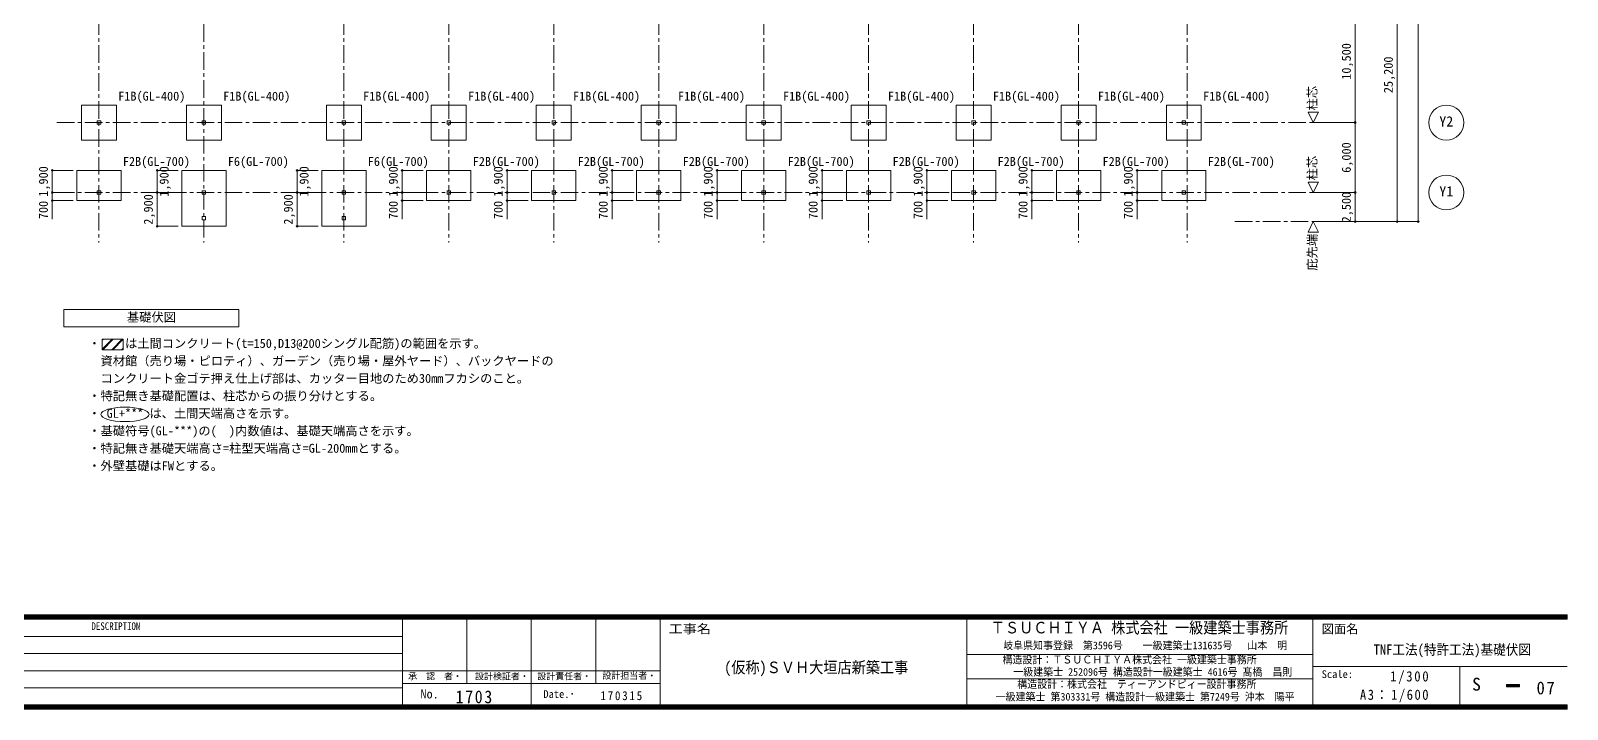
# Model space of a CAD drawing. Units: millimetres at full size, sheet at 1:300. Extents: x -272537 to 274500, y -185098 to 187500.
# Drawn here: x 142749 to 274500, y 21302 to 79524 of the extents above; entities that cross this region are included whole.
import ezdxf
from ezdxf.enums import TextEntityAlignment as Align

# ---------------------------------------------------------------- set-up
doc = ezdxf.new("R2010")
doc.units = ezdxf.units.MM
doc.header["$LTSCALE"] = 300
doc.header["$PDMODE"] = 32
doc.header["$PDSIZE"] = 150
doc.linetypes.add('CHAIN1', pattern=[8, 5, -1, 1, -1])
for name, color, linetype, lineweight in [('0-0_基準線', 7, 'Continuous', 9), ('0-1_躯体', 2, 'Continuous', 9), ('0-6_文字', 2, 'Continuous', 5), ('0-7_寸法', 2, 'Continuous', 5), ('0-A_給水設備', 7, 'Continuous', 9), ('0-F_', 4, 'CHAIN1', 5), ('8-7_寸法', 4, 'Continuous', 5), ('F-0_枠', 7, 'Continuous', 9)]:
    doc.layers.add(name, color=color, linetype=linetype, lineweight=lineweight)
doc.layers.add('F-1_', color=3, linetype='Continuous')
doc.layers.add('F-C_図名', color=3, linetype='Continuous')
doc.styles.add('ＭＳ ゴシック', font='')
doc.styles.get('ＭＳ ゴシック').set_extended_font_data('MS Gothic')

# ---------------------------------------------------------------- blocks, each defined once
blk = doc.blocks.new('12')
at = {"layer": '0-7_寸法', "color": 7, "lineweight": 9}
blk.add_lwpolyline([(187.5, 450), (-712.5, 0), (187.5, -450)], close=True, dxfattribs=at)

msp = doc.modelspace()

# ---------------------------------------------------------------- linework, layer by layer
at = {"layer": '0-0_基準線'}
for points in [[(148446.9, 71793.3), (148746.9, 71793.3), (148746.9, 71493.3), (148446.9, 71493.3)], [(157446.9, 71793.3), (157746.9, 71793.3), (157746.9, 71493.3), (157446.9, 71493.3)], [(169446.9, 71793.3), (169746.9, 71793.3), (169746.9, 71493.3), (169446.9, 71493.3)], [(178446.9, 71793.3), (178746.9, 71793.3), (178746.9, 71493.3), (178446.9, 71493.3)], [(187446.9, 71793.3), (187746.9, 71793.3), (187746.9, 71493.3), (187446.9, 71493.3)], [(196446.9, 71793.3), (196746.9, 71793.3), (196746.9, 71493.3), (196446.9, 71493.3)], [(205446.9, 71793.3), (205746.9, 71793.3), (205746.9, 71493.3), (205446.9, 71493.3)], [(214446.9, 71793.3), (214746.9, 71793.3), (214746.9, 71493.3), (214446.9, 71493.3)], [(223446.9, 71793.3), (223746.9, 71793.3), (223746.9, 71493.3), (223446.9, 71493.3)], [(232446.9, 71793.3), (232746.9, 71793.3), (232746.9, 71493.3), (232446.9, 71493.3)], [(241471.9, 71793.3), (241771.9, 71793.3), (241771.9, 71493.3), (241471.9, 71493.3)], [(148446.9, 65793.3), (148746.9, 65793.3), (148746.9, 65493.3), (148446.9, 65493.3)], [(157446.9, 65793.3), (157746.9, 65793.3), (157746.9, 65493.3), (157446.9, 65493.3)], [(169446.9, 65793.3), (169746.9, 65793.3), (169746.9, 65493.3), (169446.9, 65493.3)], [(178446.9, 65793.3), (178746.9, 65793.3), (178746.9, 65493.3), (178446.9, 65493.3)], [(187446.9, 65793.3), (187746.9, 65793.3), (187746.9, 65493.3), (187446.9, 65493.3)], [(196446.9, 65793.3), (196746.9, 65793.3), (196746.9, 65493.3), (196446.9, 65493.3)], [(205446.9, 65793.3), (205746.9, 65793.3), (205746.9, 65493.3), (205446.9, 65493.3)], [(214446.9, 65793.3), (214746.9, 65793.3), (214746.9, 65493.3), (214446.9, 65493.3)], [(223446.9, 65793.3), (223746.9, 65793.3), (223746.9, 65493.3), (223446.9, 65493.3)], [(232446.9, 65793.3), (232746.9, 65793.3), (232746.9, 65493.3), (232446.9, 65493.3)], [(241471.9, 65793.3), (241771.9, 65793.3), (241771.9, 65493.3), (241471.9, 65493.3)], [(157446.9, 63593.3), (157746.9, 63593.3), (157746.9, 63293.3), (157446.9, 63293.3)], [(169446.9, 63593.3), (169746.9, 63593.3), (169746.9, 63293.3), (169446.9, 63293.3)]]:
    msp.add_lwpolyline(points, close=True, dxfattribs=at)
at = {"layer": '0-1_躯体', "lineweight": 18}
for p, q in [((147096.9, 73143.3), (147096.9, 70143.3)), ((150096.9, 73143.3), (147096.9, 73143.3)), ((150096.9, 70143.3), (150096.9, 73143.3)), ((156096.9, 73143.3), (156096.9, 70143.3)), ((159096.9, 73143.3), (156096.9, 73143.3)), ((159096.9, 70143.3), (159096.9, 73143.3)), ((168096.9, 73143.3), (168096.9, 70143.3)), ((171096.9, 73143.3), (168096.9, 73143.3)), ((171096.9, 70143.3), (171096.9, 73143.3)), ((177096.9, 73143.3), (177096.9, 70143.3)), ((180096.9, 73143.3), (177096.9, 73143.3)), ((180096.9, 70143.3), (180096.9, 73143.3)), ((186096.9, 73143.3), (186096.9, 70143.3)), ((189096.9, 73143.3), (186096.9, 73143.3)), ((189096.9, 70143.3), (189096.9, 73143.3)), ((195096.9, 73143.3), (195096.9, 70143.3)), ((198096.9, 73143.3), (195096.9, 73143.3)), ((198096.9, 70143.3), (198096.9, 73143.3)), ((204096.9, 73143.3), (204096.9, 70143.3)), ((207096.9, 73143.3), (204096.9, 73143.3)), ((207096.9, 70143.3), (207096.9, 73143.3)), ((213096.9, 73143.3), (213096.9, 70143.3)), ((216096.9, 73143.3), (213096.9, 73143.3)), ((216096.9, 70143.3), (216096.9, 73143.3)), ((222096.9, 73143.3), (222096.9, 70143.3)), ((225096.9, 73143.3), (222096.9, 73143.3)), ((225096.9, 70143.3), (225096.9, 73143.3)), ((231096.9, 73143.3), (231096.9, 70143.3)), ((234096.9, 73143.3), (231096.9, 73143.3)), ((234096.9, 70143.3), (234096.9, 73143.3)), ((240121.9, 73143.3), (240121.9, 70143.3)), ((243121.9, 73143.3), (240121.9, 73143.3)), ((243121.9, 70143.3), (243121.9, 73143.3)), ((147096.9, 70143.3), (150096.9, 70143.3)), ((156096.9, 70143.3), (159096.9, 70143.3)), ((168096.9, 70143.3), (171096.9, 70143.3)), ((177096.9, 70143.3), (180096.9, 70143.3)), ((186096.9, 70143.3), (189096.9, 70143.3)), ((195096.9, 70143.3), (198096.9, 70143.3)), ((204096.9, 70143.3), (207096.9, 70143.3)), ((213096.9, 70143.3), (216096.9, 70143.3)), ((222096.9, 70143.3), (225096.9, 70143.3)), ((231096.9, 70143.3), (234096.9, 70143.3)), ((240121.9, 70143.3), (243121.9, 70143.3)), ((146696.9, 64943.3), (146696.9, 67543.3)), ((150496.9, 67543.3), (146696.9, 67543.3)), ((150496.9, 64943.3), (150496.9, 67543.3)), ((159496.9, 67543.3), (159496.9, 62743.3)), ((171496.9, 67543.3), (171496.9, 62743.3)), ((176696.9, 64943.3), (176696.9, 67543.3)), ((180496.9, 67543.3), (176696.9, 67543.3)), ((180496.9, 64943.3), (180496.9, 67543.3)), ((185696.9, 64943.3), (185696.9, 67543.3)), ((189496.9, 67543.3), (185696.9, 67543.3)), ((189496.9, 64943.3), (189496.9, 67543.3)), ((194696.9, 64943.3), (194696.9, 67543.3)), ((198496.9, 67543.3), (194696.9, 67543.3)), ((198496.9, 64943.3), (198496.9, 67543.3)), ((203696.9, 64943.3), (203696.9, 67543.3)), ((207496.9, 67543.3), (203696.9, 67543.3)), ((207496.9, 64943.3), (207496.9, 67543.3)), ((212696.9, 64943.3), (212696.9, 67543.3)), ((216496.9, 67543.3), (212696.9, 67543.3)), ((216496.9, 64943.3), (216496.9, 67543.3)), ((221696.9, 64943.3), (221696.9, 67543.3)), ((225496.9, 67543.3), (221696.9, 67543.3)), ((225496.9, 64943.3), (225496.9, 67543.3)), ((230696.9, 64943.3), (230696.9, 67543.3)), ((234496.9, 67543.3), (230696.9, 67543.3)), ((234496.9, 64943.3), (234496.9, 67543.3)), ((239721.9, 64943.3), (239721.9, 67543.3)), ((243521.9, 67543.3), (239721.9, 67543.3)), ((243521.9, 64943.3), (243521.9, 67543.3)), ((146696.9, 64943.3), (150496.9, 64943.3)), ((176696.9, 64943.3), (180496.9, 64943.3)), ((185696.9, 64943.3), (189496.9, 64943.3)), ((194696.9, 64943.3), (198496.9, 64943.3)), ((203696.9, 64943.3), (207496.9, 64943.3)), ((212696.9, 64943.3), (216496.9, 64943.3)), ((221696.9, 64943.3), (225496.9, 64943.3)), ((230696.9, 64943.3), (234496.9, 64943.3)), ((239721.9, 64943.3), (243521.9, 64943.3)), ((167696.9, 62743.3), (171496.9, 62743.3))]:
    msp.add_line(p, q, dxfattribs=at)
for points in [[(159496.9, 67543.3), (155696.9, 67543.3), (155696.9, 62743.3), (159496.9, 62743.3)], [(171496.9, 67543.3), (167696.9, 67543.3), (167696.9, 62743.3)]]:
    msp.add_lwpolyline(points, dxfattribs=at)
at = {"layer": '0-6_文字', "color": 4}
for p, q in [((144596.9, 67543.3), (146396.9, 67543.3)), ((144596.9, 67543.3), (144596.9, 65643.3)), ((153596.9, 67543.3), (155396.9, 67543.3)), ((153596.9, 67543.3), (153596.9, 65643.3)), ((165596.9, 67543.3), (167396.9, 67543.3)), ((165596.9, 67543.3), (165596.9, 65643.3)), ((174596.9, 67543.3), (176396.9, 67543.3)), ((174596.9, 67543.3), (174596.9, 65643.3)), ((183596.9, 67543.3), (185396.9, 67543.3)), ((183596.9, 67543.3), (183596.9, 65643.3)), ((192596.9, 67543.3), (194396.9, 67543.3)), ((192596.9, 67543.3), (192596.9, 65643.3)), ((201596.9, 67543.3), (203396.9, 67543.3)), ((201596.9, 67543.3), (201596.9, 65643.3)), ((210596.9, 67543.3), (212396.9, 67543.3)), ((210596.9, 67543.3), (210596.9, 65643.3)), ((219596.9, 67543.3), (221396.9, 67543.3)), ((219596.9, 67543.3), (219596.9, 65643.3)), ((228596.9, 67543.3), (230396.9, 67543.3)), ((228596.9, 67543.3), (228596.9, 65643.3)), ((237621.9, 67543.3), (239421.9, 67543.3)), ((237621.9, 67543.3), (237621.9, 65643.3)), ((144596.9, 65643.3), (146396.9, 65643.3)), ((144596.9, 65643.3), (144596.9, 64943.3)), ((144596.9, 64943.3), (146396.9, 64943.3)), ((144596.9, 64943.3), (144596.9, 63343.3)), ((153596.9, 65643.3), (155396.9, 65643.3)), ((153596.9, 65643.3), (153596.9, 62743.3)), ((165596.9, 65643.3), (167396.9, 65643.3)), ((165596.9, 65643.3), (165596.9, 62743.3)), ((174596.9, 65643.3), (176396.9, 65643.3)), ((174596.9, 65643.3), (174596.9, 64943.3)), ((174596.9, 64943.3), (176396.9, 64943.3)), ((174596.9, 64943.3), (174596.9, 63343.3)), ((183596.9, 65643.3), (185396.9, 65643.3)), ((183596.9, 65643.3), (183596.9, 64943.3)), ((183596.9, 64943.3), (185396.9, 64943.3)), ((183596.9, 64943.3), (183596.9, 63343.3)), ((192596.9, 65643.3), (194396.9, 65643.3)), ((192596.9, 65643.3), (192596.9, 64943.3)), ((192596.9, 64943.3), (194396.9, 64943.3)), ((192596.9, 64943.3), (192596.9, 63343.3)), ((201596.9, 65643.3), (203396.9, 65643.3)), ((201596.9, 65643.3), (201596.9, 64943.3)), ((201596.9, 64943.3), (203396.9, 64943.3)), ((201596.9, 64943.3), (201596.9, 63343.3)), ((210596.9, 65643.3), (212396.9, 65643.3)), ((210596.9, 65643.3), (210596.9, 64943.3)), ((210596.9, 64943.3), (212396.9, 64943.3)), ((210596.9, 64943.3), (210596.9, 63343.3)), ((219596.9, 65643.3), (221396.9, 65643.3)), ((219596.9, 65643.3), (219596.9, 64943.3)), ((219596.9, 64943.3), (221396.9, 64943.3)), ((219596.9, 64943.3), (219596.9, 63343.3)), ((228596.9, 65643.3), (230396.9, 65643.3)), ((228596.9, 65643.3), (228596.9, 64943.3)), ((228596.9, 64943.3), (230396.9, 64943.3)), ((228596.9, 64943.3), (228596.9, 63343.3)), ((237621.9, 65643.3), (239421.9, 65643.3)), ((237621.9, 65643.3), (237621.9, 64943.3)), ((237621.9, 64943.3), (239421.9, 64943.3)), ((237621.9, 64943.3), (237621.9, 63343.3)), ((153596.9, 62743.3), (155396.9, 62743.3)), ((165596.9, 62743.3), (167396.9, 62743.3))]:
    msp.add_line(p, q, dxfattribs=at)
at = {"layer": '0-6_文字'}
for p in [(144596.9, 67543.3), (153596.9, 67543.3), (165596.9, 67543.3), (174596.9, 67543.3), (183596.9, 67543.3), (192596.9, 67543.3), (201596.9, 67543.3), (210596.9, 67543.3), (219596.9, 67543.3), (228596.9, 67543.3), (237621.9, 67543.3), (144596.9, 65643.3), (144596.9, 64943.3), (153596.9, 65643.3), (165596.9, 65643.3), (174596.9, 65643.3), (174596.9, 64943.3), (183596.9, 65643.3), (183596.9, 64943.3), (192596.9, 65643.3), (192596.9, 64943.3), (201596.9, 65643.3), (201596.9, 64943.3), (210596.9, 65643.3), (210596.9, 64943.3), (219596.9, 65643.3), (219596.9, 64943.3), (228596.9, 65643.3), (228596.9, 64943.3), (237621.9, 65643.3), (237621.9, 64943.3), (153596.9, 62743.3), (165596.9, 62743.3)]:
    msp.add_point(p, dxfattribs=at)
at = {"layer": '0-7_寸法', "color": 4}
for p, q in [((256319.5, 71643.3), (252719.5, 71643.3)), ((256319.5, 65643.3), (252719.5, 65643.3)), ((256319.5, 65643.3), (252719.5, 65643.3)), ((256319.5, 63143.3), (252719.5, 63143.3)), ((258119.5, 63143.3), (256319.5, 63143.3)), ((259919.5, 63143.3), (258119.5, 63143.3)), ((261719.5, 63143.3), (259919.5, 63143.3))]:
    msp.add_line(p, q, dxfattribs=at)
at = {"layer": '0-7_寸法', "color": 3, "lineweight": 13}
for centre in [(264130.7, 71643.3), (264130.7, 65643.3)]:
    msp.add_circle(centre, 1500, dxfattribs=at)
at = {"layer": '0-7_寸法'}
for p in [(256319.5, 71643.3), (256319.5, 65643.3), (256319.5, 63143.3), (259919.5, 63143.3), (261719.5, 63143.3)]:
    msp.add_point(p, dxfattribs=at)
at = {"layer": '0-A_給水設備'}
for p, q in [((148884.8, 53055.3), (148884.8, 52155.3)), ((148884.8, 53055.3), (150684.8, 53055.3)), ((150684.8, 53055.3), (150684.8, 52155.3)), ((148884.8, 52155.3), (150684.8, 52155.3))]:
    msp.add_line(p, q, dxfattribs=at)
at = {"layer": '0-A_給水設備', "color": 4, "lineweight": 5}
for p, q in [((148884.8, 52195), (149745.1, 53055.3)), ((148884.8, 52958.7), (148981.4, 53055.3)), ((148884.8, 53001.1), (148939, 53055.3)), ((148884.8, 53043.6), (148896.6, 53055.3)), ((148887.5, 52155.3), (149787.5, 53055.3)), ((148930, 52155.3), (149830, 53055.3)), ((149693.6, 52155.3), (150593.6, 53055.3)), ((149736.1, 52155.3), (150636.1, 53055.3)), ((149778.5, 52155.3), (150678.5, 53055.3)), ((150542.2, 52155.3), (150684.8, 52298)), ((150584.6, 52155.3), (150684.8, 52255.5)), ((150627, 52155.3), (150684.8, 52213.1))]:
    msp.add_line(p, q, dxfattribs=at)
at = {"layer": '0-F_'}
for p, q in [((157596.9, 164074.6), (157596.9, 61343.3)), ((148596.9, 162274.6), (148596.9, 61343.3)), ((169596.9, 162274.6), (169596.9, 61343.3)), ((178596.9, 162274.6), (178596.9, 61343.3)), ((187596.9, 162274.6), (187596.9, 61343.3)), ((196596.9, 162274.6), (196596.9, 61343.3)), ((205596.9, 162274.6), (205596.9, 61343.3)), ((214596.9, 162274.6), (214596.9, 61343.3)), ((223596.9, 162274.6), (223596.9, 61343.3)), ((232596.9, 162274.6), (232596.9, 61343.3)), ((241896.9, 162274.6), (241896.9, 61343.3)), ((144991.2, 71643.3), (252719.5, 71643.3)), ((144991.2, 65643.3), (252719.5, 65643.3))]:
    msp.add_line(p, q, dxfattribs=at)
at = {"layer": '0-F_', "color": 5}
msp.add_line((245996.9, 63143.3), (252719.5, 63143.3), dxfattribs=at)
at = {"layer": '0-F_', "color": 3, "linetype": 'Continuous', "lineweight": 13}
for p, q in [((160596.9, 54105.3), (160596.9, 55605.3)), ((145596.9, 54105.3), (160596.9, 54105.3))]:
    msp.add_line(p, q, dxfattribs=at)
msp.add_lwpolyline([(160596.9, 55605.3), (145596.9, 55605.3), (145596.9, 54105.3)], dxfattribs=at)
at = {"layer": '0-F_', "color": 7, "linetype": 'Continuous', "lineweight": 9}
msp.add_ellipse((150834.8, 46605.3), major_axis=(2067.2, 0), ratio=0.3, dxfattribs=at)
at = {"layer": '8-7_寸法'}
for p, q in [((261719.5, 63143.3), (261719.5, 148943.3)), ((259919.5, 88343.3), (259919.5, 63143.3)), ((256319.5, 82143.3), (256319.5, 71643.3)), ((256319.5, 71643.3), (256319.5, 65643.3)), ((256319.5, 65643.3), (256319.5, 63143.3))]:
    msp.add_line(p, q, dxfattribs=at)
at = {"layer": 'F-0_枠', "color": 3, "lineweight": 13}
for p, q in [((36163.3, 29401.8), (274500, 29401.8)), ((36163.3, 29328.1), (274500, 29328.1)), ((36163.3, 29254.5), (274500, 29254.5)), ((36163.3, 29180.8), (274500, 29180.8)), ((36163.3, 29107.2), (274500, 29107.2)), ((36163.3, 29033.6), (274500, 29033.6)), ((174625.8, 21669.9), (174625.8, 29033.6)), ((196716.7, 29401.8), (196716.7, 29033.6)), ((196716.7, 21669.9), (196716.7, 29033.6)), ((223010.8, 29033.6), (223010.8, 21669.9)), ((252697, 21669.9), (252697, 29033.6)), ((274500, 29401.8), (274500, 29033.6)), ((270407, 23354.6), (269302.5, 23354.6)), ((270407, 23293.2), (269302.5, 23293.2)), ((36163.3, 21669.9), (274500, 21669.9)), ((36163.3, 21596.3), (274500, 21596.3)), ((36163.3, 21522.7), (274500, 21522.7)), ((36163.3, 21449), (274500, 21449)), ((36163.3, 21375.4), (274500, 21375.4)), ((36163.3, 21301.8), (274500, 21301.8)), ((274500, 21669.9), (274500, 21301.8))]:
    msp.add_line(p, q, dxfattribs=at)
at = {"layer": 'F-0_枠'}
for p, q in [((180148.6, 23510.8), (180148.6, 29033.6)), ((185671.3, 23510.8), (185671.3, 29033.6)), ((191194, 23510.8), (191194, 29033.6)), ((60163.3, 27560.8), (174625.8, 27560.8)), ((60163.3, 26088.1), (174625.8, 26088.1)), ((223010.8, 26009.3), (252697, 26009.3)), ((60163.3, 24615.4), (174625.8, 24615.4)), ((174625.8, 24615.4), (196716.7, 24615.4)), ((223010.8, 23905.4), (252697, 23905.4)), ((252697, 24975.4), (274500, 24975.4)), ((265295.5, 24975.4), (265295.5, 21669.9)), ((60163.3, 23142.7), (174625.8, 23142.7)), ((174625.8, 23510.8), (196716.7, 23510.8)), ((185671.3, 21669.9), (185671.3, 23510.8))]:
    msp.add_line(p, q, dxfattribs=at)
at = {"layer": 'F-0_枠', "color": 3, "linetype": 'CHAIN1', "lineweight": 13}
msp.add_line((223627.7, 21669.9), (36163.3, 21669.9), dxfattribs=at)
at = {"layer": 'F-0_枠', "color": 3, "lineweight": 13}
msp.add_lwpolyline([(269302.5, 23231.9), (270407, 23231.9), (270407, 23416), (269302.5, 23416)], close=True, dxfattribs=at)

# ---------------------------------------------------------------- block references
at = {"layer": '0-7_寸法', "rotation": 90}
for p in [(252719.5, 72355.8), (252719.5, 66355.8)]:
    msp.add_blockref('12', p, dxfattribs=at)
at = {"layer": '0-7_寸法', "yscale": -1, "rotation": 270}
msp.add_blockref('12', (252719.5, 62430.8), dxfattribs=at)

# ---------------------------------------------------------------- texts
at = {"layer": '0-1_躯体', "style": 'ＭＳ ゴシック'}
for s, p in [('F1B(GL-400)', (150246.9, 73293.3)), ('F1B(GL-400)', (159246.9, 73293.3)), ('F1B(GL-400)', (171246.9, 73293.3)), ('F1B(GL-400)', (180246.9, 73293.3)), ('F1B(GL-400)', (189246.9, 73293.3)), ('F1B(GL-400)', (198246.9, 73293.3)), ('F1B(GL-400)', (207246.9, 73293.3)), ('F1B(GL-400)', (216246.9, 73293.3)), ('F1B(GL-400)', (225246.9, 73293.3)), ('F1B(GL-400)', (234246.9, 73293.3)), ('F1B(GL-400)', (243271.9, 73293.3)), ('F2B(GL-700)', (150646.9, 67693.3)), ('F6(GL-700)', (159646.9, 67693.3)), ('F6(GL-700)', (171646.9, 67693.3)), ('F2B(GL-700)', (180646.9, 67693.3)), ('F2B(GL-700)', (189646.9, 67693.3)), ('F2B(GL-700)', (198646.9, 67693.3)), ('F2B(GL-700)', (207646.9, 67693.3)), ('F2B(GL-700)', (216646.9, 67693.3)), ('F2B(GL-700)', (225646.9, 67693.3)), ('F2B(GL-700)', (234646.9, 67693.3)), ('F2B(GL-700)', (243671.9, 67693.3))]:
    msp.add_text(s, height=769.8, dxfattribs=at).set_placement(p, align=Align.BOTTOM_LEFT)
at = {"layer": '0-6_文字', "style": 'ＭＳ ゴシック'}
for s, p in [('1,900', (144446.9, 65280.8)), ('1,900', (154796.9, 65280.8)), ('1,900', (166796.9, 65280.8)), ('1,900', (174446.9, 65280.8)), ('1,900', (183446.9, 65280.8)), ('1,900', (192446.9, 65280.8)), ('1,900', (201446.9, 65280.8)), ('1,900', (210446.9, 65280.8)), ('1,900', (219446.9, 65280.8)), ('1,900', (228446.9, 65280.8)), ('1,900', (237471.9, 65280.8)), ('700', (144446.9, 63355.8)), ('2,900', (153446.9, 62880.8)), ('2,900', (165446.9, 62880.8)), ('700', (174446.9, 63355.8)), ('700', (183446.9, 63355.8)), ('700', (192446.9, 63355.8)), ('700', (201446.9, 63355.8)), ('700', (210446.9, 63355.8)), ('700', (219446.9, 63355.8)), ('700', (228446.9, 63355.8)), ('700', (237471.9, 63355.8))]:
    msp.add_text(s, height=769.8, rotation=90, dxfattribs=at).set_placement(p, align=Align.BOTTOM_LEFT)
at = {"layer": '0-7_寸法', "style": 'ＭＳ ゴシック'}
for s, p in [('10,500', (256169.5, 75318.3)), ('25,200', (259769.5, 74168.3)), ('柱芯', (253248, 72686.3)), ('6,000', (256169.5, 67330.8)), ('柱芯', (253248, 66686.3)), ('2,500', (256169.5, 63080.8)), ('庇先端', (253244.5, 58943.3))]:
    msp.add_text(s, height=769.8, rotation=90, dxfattribs=at).set_placement(p, align=Align.BOTTOM_LEFT)
at = {"layer": '0-7_寸法', "color": 7, "style": 'ＭＳ ゴシック'}
for s, p in [('Y2', (263526.7, 71039.3)), ('Y1', (263526.7, 65039.3))]:
    msp.add_text(s, height=879.8, dxfattribs=at).set_placement(p, align=Align.BOTTOM_LEFT)
at = {"layer": '0-A_給水設備', "color": 2, "style": 'ＭＳ ゴシック'}
for s, p in [('・\u3000\u3000は土間コンクリート(t=150,D13@200シングル配筋)の範囲を示す。', (147684.8, 52080.3)), ('\u3000資材館（売り場・ピロティ）、ガーデン（売り場・屋外ヤード）、バックヤードの', (147684.8, 50580.3)), ('\u3000コンクリート金ゴテ押え仕上げ部は、カッター目地のため30mmフカシのこと。', (147684.8, 49080.3)), ('・特記無き基礎配置は、柱芯からの振り分けとする。', (147684.8, 47580.3)), ('・ GL+*** は、土間天端高さを示す。', (147684.8, 46080.3)), ('・基礎符号(GL-***)の(\u3000)内数値は、基礎天端高さを示す。', (147684.8, 44580.3)), ('・特記無き基礎天端高さ=柱型天端高さ=GL-200mmとする。', (147684.8, 43080.3)), ('・外壁基礎はFWとする。', (147684.8, 41580.3))]:
    msp.add_text(s, height=769.8, dxfattribs=at).set_placement(p, align=Align.BOTTOM_LEFT)
at = {"layer": '0-F_', "color": 2, "style": 'ＭＳ ゴシック'}
msp.add_text('基礎伏図', height=769.8, dxfattribs=at).set_placement((150996.9, 54330.3), align=Align.BOTTOM_LEFT)
at = {"layer": 'F-0_枠', "style": 'ＭＳ ゴシック', "width": 0.85}
msp.add_text('DESCRIPTION', height=659.8, dxfattribs=at).set_placement((147954.1, 27908), align=Align.BOTTOM_LEFT)
at = {"layer": 'F-0_枠', "color": 3, "style": 'ＭＳ ゴシック', "width": 1.15}
msp.add_text('工事名', height=769.8, dxfattribs=at).set_placement((197452.2, 27588.1), align=Align.BOTTOM_LEFT)
at = {"layer": 'F-0_枠', "color": 3, "style": 'ＭＳ ゴシック'}
for s, height, p in [('図面名', 769.8, (253440, 27588.1)), ('承\u3000認\u3000者・', 549.9, (175111.1, 23696)), (' 設計検証者・', 549.9, (180472.4, 23695.4)), ('設計責任者・', 549.9, (186182.6, 23695.4)), ('設計担当者・', 549.9, (191764.9, 23744.1)), ('Scale:', 659.8, (253440, 23789)), ('No.', 769.8, (176165.5, 22002.9)), (' Date.･', 659.8, (186256.7, 22081.6))]:
    msp.add_text(s, height=height, dxfattribs=at).set_placement(p, align=Align.BOTTOM_LEFT)
at = {"layer": 'F-1_', "style": 'ＭＳ ゴシック'}
for s, height, width, p in [('ＴＳＵＣＨＩＹＡ 株式会社 一級建築士事務所', 989.7, 0.9, (225066.2, 27516.7)), ('  岐阜県知事登録\u3000第3596号\u3000\u3000一級建築士131635号 \u3000山本\u3000明', 659.8, 0.95, (225276.7, 26253.8)), ('構造設計：ＴＳＵＣＨＩＹＡ株式会社 一級建築士事務所', 659.8, 0.95, (226073.9, 25033.3)), ('一級建築士 252096号 構造設計一級建築士 4616号 髙橋\u3000昌則', 659.8, 0.95, (226999.6, 23981.4)), ('構造設計：株式会社\u3000ティーアンドピィー設計事務所', 659.8, 0.95, (227333.9, 22929.4)), ('一級建築士 第303331号 構造設計一級建築士 第7249号 沖本\u3000陽平', 659.8, 0.95, (225488.7, 21851.3))]:
    msp.add_text(s, height=height, dxfattribs=dict(at, width=width)).set_placement(p, align=Align.BOTTOM_LEFT)
at = {"layer": 'F-C_図名', "style": 'ＭＳ ゴシック', "width": 0.9}
for s, height, p in [('TNF工法(特許工法)基礎伏図', 879.8, (257891.7, 25717.5)), ('(仮称)ＳＶＨ大垣店新築工事', 989.7, (202209.7, 24104.4))]:
    msp.add_text(s, height=height, dxfattribs=at).set_placement(p, align=Align.BOTTOM_LEFT)
at = {"layer": 'F-C_図名', "style": 'ＭＳ ゴシック'}
msp.add_text('S', height=1100, dxfattribs=at).set_placement((266343.4, 22573.9), align=Align.BOTTOM_LEFT)
at = {"layer": 'F-C_図名', "color": 7, "char_height": 879.8, "attachment_point": 7, "style": 'ＭＳ ゴシック'}
for s, insert in [('\\T1.28;\\W0.9;1/300', (259315.7, 23477.1)), ('\\T1.24;\\W0.9;A3：1/600', (256721.4, 21900.2))]:
    msp.add_mtext(s, dxfattribs=dict(at, insert=insert))
at = {"layer": 'F-C_図名', "attachment_point": 7, "style": 'ＭＳ ゴシック'}
for s, insert, char_height in [('\\T1.22;\\W0.9;1703', (179181.7, 21802.7), 1100), ('\\T1.32;\\W0.9;170315', (191597.3, 22076.2), 769.8), ('\\T1.21;\\W0.95;07', (271863.5, 22568), 1100)]:
    msp.add_mtext(s, dxfattribs=dict(at, insert=insert, char_height=char_height))

doc.saveas('drawing.dxf')
